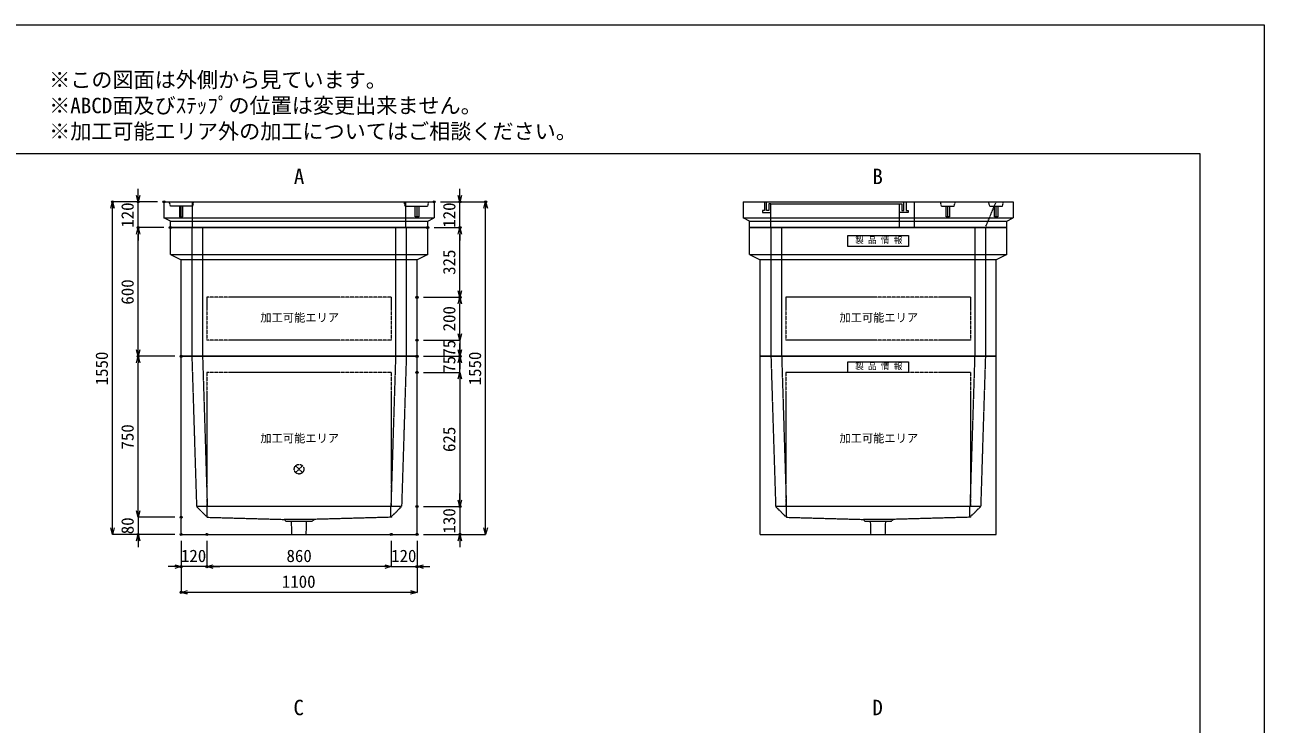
# Model space of a CAD drawing. Units: millimetres, scale not verified. Extents: x -4455 to 4455, y -3150 to 3150.
# Drawn here: x -1324 to 4455, y -109 to 3150 of the extents above; entities that cross this region are included whole.
import ezdxf
from ezdxf.enums import TextEntityAlignment as Align

# ---------------------------------------------------------------- set-up
doc = ezdxf.new("R2010")
doc.units = ezdxf.units.MM
doc.header["$LTSCALE"] = 20
doc.header["$PDMODE"] = 32
doc.header["$PDSIZE"] = 10
doc.linetypes.add('LONG_DASHED1', pattern=[7, 6, -1])
doc.linetypes.add('LONG_DOUBLE_CHAIN', pattern=[21.8, 18, -1, 0.6, -0.6, 0.6, -1])
for name, color, linetype, lineweight in [('0-0_D-TTL', 7, 'Continuous', 9), ('0-1_Defpoints', 7, 'Continuous', 9), ('0-3_D-TTL-TXT', 7, 'Continuous', 9), ('0-4_D-STR-TXT', 7, 'Continuous', 9), ('0-5_D-STR-DIM', 3, 'Continuous', 9), ('0-6_0', 7, 'Continuous', 9), ('0-7_D-STR', 7, 'Continuous', 9), ('0-9_D-STR-STR5', 1, 'LONG_DOUBLE_CHAIN', 9), ('0-A_D-STR-STR1', 7, 'LONG_DASHED1', 9), ('0-B_D-STR-STR4', 134, 'LONG_DASHED1', 9), ('0-C_D-STR-STR2', 1, 'LONG_DASHED1', 9)]:
    doc.layers.add(name, color=color, linetype=linetype, lineweight=lineweight)
doc.styles.add('ＭＳ ゴシック', font='')
doc.styles.get('ＭＳ ゴシック').set_extended_font_data('MS Gothic')

# ---------------------------------------------------------------- blocks, each defined once
blk = doc.blocks.new('A$C4DE05FD1')
at = {"layer": '0-0_D-TTL', "color": 134}
for p, q in [((4000, 76000), (114800, 76000)), ((114800, 76000), (114800, 4000))]:
    blk.add_line(p, q, dxfattribs=at)
at = {"layer": '0-1_Defpoints', "color": 134}
for p, q in [((0, 84000), (118800, 84000)), ((118800, 84000), (118800, 0))]:
    blk.add_line(p, q, dxfattribs=at)
at = {"layer": '0-3_D-TTL-TXT', "style": 'ＭＳ ゴシック'}
for s, p in [('※この図面は外側から見ています。', (43260.9, 79815.7)), ('※ABCD面及びｽﾃｯﾌﾟの位置は変更出来ません。', (43260.9, 78215.7)), ('※加工可能エリア外の加工についてはご相談ください。', (43260.9, 76615.7))]:
    blk.add_text(s, height=962.2, dxfattribs=at).set_placement(p, align=Align.BOTTOM_LEFT)
blk = doc.blocks.new('_Open30')
at = {"layer": '0-6_0'}
blk.add_line((0, 0), (-20, 0), dxfattribs=at)
blk.add_lwpolyline([(-20, 5.36), (0, 0), (-20, -5.36)], dxfattribs=at)
blk = doc.blocks.new('A$C31CA379A')
at = {"layer": '0-4_D-STR-TXT', "style": 'ＭＳ ゴシック'}
for s, p in [('A', (-325.9, -2190.5)), ('B', (35638.6, -2190.5)), ('C', (-351.4, -35190.5)), ('D', (35638.6, -35190.5))]:
    blk.add_text(s, height=962.2, dxfattribs=at).set_placement(p, align=Align.BOTTOM_LEFT)
blk = doc.blocks.new('A$C737D46CD')
at = {"layer": '0-A_D-STR-STR1', "linetype": 'Continuous'}
blk.add_lwpolyline([(-2820, 0), (2820, 0), (2820, -1000), (-2820, -1000)], close=True, dxfattribs=at)
at = {"layer": '0-A_D-STR-STR1', "style": 'ＭＳ ゴシック'}
blk.add_text('製 品 情 報', height=577.3, dxfattribs=at).set_placement((-2149.6, -882.5), align=Align.BOTTOM_LEFT)
blk = doc.blocks.new('A$C531455C1')
at = {"layer": '0-7_D-STR'}
for p, q in [((-11000, 0), (11000, 0)), ((-11000, -16600), (-11000, 0)), ((11000, -16600), (11000, 0)), ((-11000, -16600), (11000, -16600))]:
    blk.add_line(p, q, dxfattribs=at)
at = {"layer": '0-7_D-STR', "linetype": 'LONG_DASHED1'}
for p, q in [((-10000, 0), (-9560, -14000)), ((-9000, 0), (-8560, -14000)), ((9000, 0), (8560, -14000)), ((10000, 0), (9560, -14000)), ((-8560, -15000), (-9560, -14000)), ((9560, -14000), (-9560, -14000)), ((-8560, -15000), (-8560, -14000)), ((-8560, -15000), (-1400, -15200)), ((8560, -15000), (1400, -15200)), ((8560, -15000), (9560, -14000)), ((8560, -15000), (8560, -14000)), ((-1200, -15380), (-1400, -15200)), ((1400, -15200), (-1400, -15200)), ((1200, -15380), (-1200, -15380)), ((-666, -16600), (-705, -15380)), ((666, -16600), (705, -15380)), ((1200, -15380), (1400, -15200))]:
    blk.add_line(p, q, dxfattribs=at)
at = {"layer": '0-9_D-STR-STR5'}
for p, q in [((8600, -1500), (8600, -14000)), ((8600, -14000), (-8600, -14000))]:
    blk.add_line(p, q, dxfattribs=at)
blk.add_lwpolyline([(8600, -1500), (-8600, -1500), (-8600, -14000)], dxfattribs=at)
at = {"layer": '0-A_D-STR-STR1'}
blk.add_blockref('A$C737D46CD', (0, -500), dxfattribs=at)
blk = doc.blocks.new('A$C2C935993')
at = {"layer": '0-7_D-STR'}
for p, q in [((-12600, 2400), (12600, 2400)), ((-12600, 2400), (-12600, 900)), ((12600, 2400), (12600, 900)), ((-12600, 900), (12600, 900)), ((-12000, 600), (-12600, 900)), ((-12000, 600), (12000, 600)), ((-12000, 0), (-12000, 600)), ((-12000, 0), (12000, 0))]:
    blk.add_line(p, q, dxfattribs=at)
at = {"layer": '0-7_D-STR', "linetype": 'LONG_DASHED1'}
for p, q in [((-12000, 2000), (-12100, 2400)), ((-9950, 0), (-9950, 2400)), ((-9900, 2000), (-9800, 2400)), ((9900, 2000), (9800, 2400)), ((9950, 0), (9950, 2400)), ((12000, 2000), (12100, 2400)), ((-9900, 2000), (-12000, 2000)), ((9900, 2000), (12000, 2000))]:
    blk.add_line(p, q, dxfattribs=at)
at = {"layer": '0-7_D-STR'}
blk.add_lwpolyline([(12000, 0), (12000, 600), (12600, 900)], dxfattribs=at)
at = {"layer": '0-C_D-STR-STR2'}
for p, q in [((-11000, 840), (-11000, 2000)), ((11000, 840), (11000, 2000))]:
    blk.add_line(p, q, dxfattribs=at)
for points in [[(-11160, 2000), (-11160, 1000), (-10840, 1000), (-10840, 2000)], [(11160, 2000), (11160, 1000), (10840, 1000), (10840, 2000)]]:
    blk.add_lwpolyline(points, dxfattribs=at)
blk = doc.blocks.new('A$C19D5226F')
at = {"layer": '0-7_D-STR'}
for p, q in [((-12600, 2400), (12600, 2400)), ((-12600, 2400), (-12600, 900)), ((12600, 2400), (12600, 900)), ((-12600, 900), (12600, 900)), ((-12000, 600), (-12600, 900)), ((-12000, 600), (12000, 600)), ((-12000, 0), (-12000, 600)), ((-12000, 0), (12000, 0))]:
    blk.add_line(p, q, dxfattribs=at)
at = {"layer": '0-7_D-STR', "linetype": 'LONG_DASHED1'}
for p, q in [((3400, 0), (3400, 2400)), ((5900, 2000), (5800, 2400)), ((7100, 2000), (7200, 2400)), ((10000, 0), (11000, 2400)), ((10400, 2000), (10300, 2400)), ((11600, 2000), (11700, 2400)), ((-10000, 0), (-10000, 2200)), ((2000, 0), (2000, 2200)), ((5900, 2000), (7100, 2000)), ((10400, 2000), (11600, 2000))]:
    blk.add_line(p, q, dxfattribs=at)
at = {"layer": '0-7_D-STR'}
blk.add_lwpolyline([(12000, 0), (12000, 600), (12600, 900)], dxfattribs=at)
at = {"layer": '0-B_D-STR-STR4'}
for points in [[(-10600, 2400), (-10600, 1600), (-10800, 1600), (-10800, 1400), (-10000, 1400)], [(-10000, 2200), (-10200, 2200), (-10200, 1600), (-10400, 1600), (-10400, 2400)], [(-10000, 2200), (2000, 2200), (2200, 2200), (2200, 1600), (2400, 1600), (2400, 2400)], [(2600, 2400), (2600, 1600), (2800, 1600), (2800, 1400), (2000, 1400)]]:
    blk.add_lwpolyline(points, dxfattribs=at)
at = {"layer": '0-C_D-STR-STR2'}
for p, q in [((6500, 840), (6500, 2000)), ((11000, 840), (11000, 2000))]:
    blk.add_line(p, q, dxfattribs=at)
for points in [[(6660, 2000), (6660, 1000), (6340, 1000), (6340, 2000)], [(11160, 2000), (11160, 1000), (10840, 1000), (10840, 2000)]]:
    blk.add_lwpolyline(points, dxfattribs=at)
blk = doc.blocks.new('A$C73bfca09')
at = {"layer": '0-7_D-STR'}
for p, q in [((12000, 12000), (-12000, 12000)), ((-12000, 9500), (-12000, 12000)), ((12000, 9500), (12000, 12000)), ((-12000, 9500), (-11000, 9000)), ((-12000, 9500), (12000, 9500)), ((12000, 9500), (11000, 9000)), ((-11000, 0), (-11000, 9000)), ((11000, 9000), (-11000, 9000)), ((11000, 0), (11000, 9000)), ((11000, 0), (-11000, 0))]:
    blk.add_line(p, q, dxfattribs=at)
at = {"layer": '0-7_D-STR', "linetype": 'LONG_DASHED1'}
for p, q in [((-10000, 12000), (-10000, 0)), ((-9000, 12000), (-9000, 0)), ((9000, 12000), (9000, 0)), ((10000, 12000), (10000, 0))]:
    blk.add_line(p, q, dxfattribs=at)
at = {"layer": '0-9_D-STR-STR5'}
for p, q in [((8600, 5500), (8600, 1500)), ((8600, 1500), (-8600, 1500))]:
    blk.add_line(p, q, dxfattribs=at)
blk.add_lwpolyline([(8600, 5500), (-8600, 5500), (-8600, 1500)], dxfattribs=at)
blk = doc.blocks.new('A$C99c0c382')
at = {"layer": '0-7_D-STR'}
for p, q in [((12000, 12000), (-12000, 12000)), ((-12000, 9500), (-12000, 12000)), ((12000, 9500), (12000, 12000)), ((-12000, 9500), (-11000, 9000)), ((-12000, 9500), (12000, 9500)), ((12000, 9500), (11000, 9000)), ((-11000, 0), (-11000, 9000)), ((11000, 9000), (-11000, 9000)), ((11000, 0), (11000, 9000)), ((11000, 0), (-11000, 0))]:
    blk.add_line(p, q, dxfattribs=at)
at = {"layer": '0-7_D-STR', "linetype": 'LONG_DASHED1'}
for p, q in [((-10000, 12000), (-10000, 0)), ((-9000, 12000), (-9000, 0)), ((9000, 12000), (9000, 0)), ((10000, 12000), (10000, 0))]:
    blk.add_line(p, q, dxfattribs=at)
at = {"layer": '0-9_D-STR-STR5'}
for p, q in [((8600, 5500), (8600, 1500)), ((8600, 1500), (-8600, 1500))]:
    blk.add_line(p, q, dxfattribs=at)
blk.add_lwpolyline([(8600, 5500), (-8600, 5500), (-8600, 1500)], dxfattribs=at)
at = {"layer": '0-A_D-STR-STR1'}
blk.add_blockref('A$C737D46CD', (0, 11250), dxfattribs=at)
blk = doc.blocks.new('A$C7CE826D1')
at = {"layer": '0-7_D-STR'}
for p, q in [((-11000, 0), (11000, 0)), ((-11000, -16600), (-11000, 0)), ((11000, -16600), (11000, 0)), ((-11000, -16600), (11000, -16600))]:
    blk.add_line(p, q, dxfattribs=at)
at = {"layer": '0-7_D-STR', "linetype": 'LONG_DASHED1'}
for p, q in [((-10000, 0), (-9560, -14000)), ((-9000, 0), (-8560, -14000)), ((9000, 0), (8560, -14000)), ((10000, 0), (9560, -14000)), ((-8560, -15000), (-9560, -14000)), ((9560, -14000), (-9560, -14000)), ((-8560, -15000), (-8560, -14000)), ((-8560, -15000), (-1400, -15200)), ((8560, -15000), (1400, -15200)), ((8560, -15000), (9560, -14000)), ((8560, -15000), (8560, -14000)), ((-1200, -15380), (-1400, -15200)), ((1400, -15200), (-1400, -15200)), ((1200, -15380), (-1200, -15380)), ((-666, -16600), (-705, -15380)), ((666, -16600), (705, -15380)), ((1200, -15380), (1400, -15200))]:
    blk.add_line(p, q, dxfattribs=at)
at = {"layer": '0-9_D-STR-STR5'}
for p, q in [((8600, -1500), (-8600, -1500)), ((-8600, -1500), (-8600, -14000)), ((8600, -1500), (8600, -14000)), ((8600, -14000), (-8600, -14000))]:
    blk.add_line(p, q, dxfattribs=at)
blk = doc.blocks.new('A$C1C640AAB')
at = {"layer": '0-9_D-STR-STR5'}
for p, q in [((-318.2, -318.2), (318.2, 318.2)), ((-318.2, 318.2), (318.2, -318.2))]:
    blk.add_line(p, q, dxfattribs=at)
blk.add_circle((0, 0), 450, dxfattribs=at)
blk = doc.blocks.new('A$Cc8208e51')
at = {"layer": '0-7_D-STR'}
blk.add_blockref('A$C7CE826D1', (0, 0), dxfattribs=at)
at = {"layer": '0-9_D-STR-STR5'}
blk.add_blockref('A$C1C640AAB', (0, -10520), dxfattribs=at)

msp = doc.modelspace()

# ---------------------------------------------------------------- linework, layer by layer
at = {"layer": '0-1_Defpoints'}
for p in [(-915, 2325), (-795, 2325), (-675, 2325), (585, 2325), (705, 2325), (825, 2325), (-795, 2205), (-645, 2205), (555, 2205), (555, 2205), (705, 2205), (505, 1880), (705, 1880), (505, 1680), (-795, 1605), (-595, 1605), (505, 1605), (505, 1605), (705, 1605), (705, 1605), (505, 1530), (505, 905), (705, 905), (-595, 855), (-795, 775), (-595, 775), (-595, 775), (-475, 775), (385, 775), (505, 775), (505, 775), (705, 775), (-595, 625), (-475, 625), (505, 625), (-595, 505)]:
    msp.add_point(p, dxfattribs=at)
at = {"layer": '0-5_D-STR-DIM'}
for p, q in [((-795, 2355), (-795, 2385)), ((705, 2355), (705, 2385)), ((-705, 2325), (-915, 2325)), ((-705, 2325), (-795, 2325)), ((-795, 2205), (-795, 2325)), ((615, 2325), (705, 2325)), ((615, 2325), (825, 2325)), ((705, 2205), (705, 2325)), ((-915, 805), (-915, 2295)), ((825, 805), (825, 2295)), ((-675, 2205), (-795, 2205)), ((-675, 2205), (-795, 2205)), ((585, 2205), (705, 2205)), ((585, 2205), (705, 2205)), ((-795, 2175), (-795, 2145)), ((-795, 1635), (-795, 2175)), ((705, 2175), (705, 2145)), ((705, 1910), (705, 2175)), ((535, 1880), (705, 1880)), ((535, 1880), (705, 1880)), ((705, 1710), (705, 1850)), ((705, 1710), (705, 1740)), ((535, 1680), (705, 1680)), ((535, 1680), (705, 1680)), ((705, 1680), (705, 1605)), ((705, 1635), (705, 1665)), ((-625, 1605), (-795, 1605)), ((-625, 1605), (-795, 1605)), ((-795, 885), (-795, 1575)), ((535, 1605), (705, 1605)), ((535, 1605), (705, 1605)), ((705, 1530), (705, 1605)), ((705, 1575), (705, 1545)), ((535, 1530), (705, 1530)), ((535, 1530), (705, 1530)), ((705, 1500), (705, 1470)), ((705, 1500), (705, 935)), ((705, 935), (705, 965)), ((-795, 885), (-795, 915)), ((535, 905), (705, 905)), ((535, 905), (705, 905)), ((705, 905), (705, 775)), ((-625, 855), (-795, 855)), ((-625, 855), (-795, 855)), ((-795, 855), (-795, 775)), ((-625, 775), (-915, 775)), ((-625, 775), (-795, 775)), ((535, 775), (825, 775)), ((535, 775), (705, 775)), ((-795, 745), (-795, 715)), ((-595, 745), (-595, 505)), ((-595, 745), (-595, 625)), ((-475, 745), (-475, 625)), ((-475, 745), (-475, 625)), ((385, 745), (385, 625)), ((385, 745), (385, 625)), ((505, 745), (505, 625)), ((505, 745), (505, 505)), ((705, 745), (705, 715)), ((-625, 625), (-655, 625)), ((-475, 625), (-595, 625)), ((355, 625), (-445, 625)), ((-445, 625), (-415, 625)), ((355, 625), (325, 625)), ((385, 625), (505, 625)), ((535, 625), (565, 625)), ((475, 505), (-565, 505))]:
    msp.add_line(p, q, dxfattribs=at)

# ---------------------------------------------------------------- block references
at = {"layer": '0-0_D-TTL', "xscale": 0.075, "yscale": 0.075}
msp.add_blockref('A$C4DE05FD1', (-4455, -3150), dxfattribs=at)
at = {"layer": '0-4_D-STR-TXT', "xscale": 0.075, "yscale": 0.075}
msp.add_blockref('A$C31CA379A', (-45, 2550), dxfattribs=at)
at = {"layer": '0-5_D-STR-DIM', "xscale": 1.5, "yscale": 1.5}
for p, rotation in [((-915, 2325), 90), ((-795, 2325), 270), ((705, 2325), 270), ((825, 2325), 90), ((-795, 2205), 90), ((-795, 2205), 90), ((705, 2205), 90), ((705, 2205), 90), ((705, 1880), 270), ((705, 1880), 90), ((705, 1680), 270), ((705, 1680), 270), ((-795, 1605), 270), ((705, 1605), 270), ((-795, 1605), 90), ((705, 1605), 90), ((705, 1530), 90), ((705, 1530), 90), ((705, 905), 270), ((705, 905), 270), ((-795, 855), 270), ((-795, 855), 270), ((-915, 775), 270), ((-795, 775), 90), ((705, 775), 90), ((825, 775), 270), ((-475, 625), 180), ((-475, 625), 180), ((505, 625), 180), ((-595, 505), 180)]:
    msp.add_blockref('_Open30', p, dxfattribs=dict(at, rotation=rotation))
for p in [(-595, 625), (385, 625), (385, 625), (505, 505)]:
    msp.add_blockref('_Open30', p, dxfattribs=at)
at = {"layer": '0-7_D-STR', "xscale": 0.05, "yscale": 0.05}
for name, p in [('A$C2C935993', (-45, 2205)), ('A$C19D5226F', (2655, 2205)), ('A$C73bfca09', (-45, 1605)), ('A$C99c0c382', (2655, 1605)), ('A$Cc8208e51', (-45, 1605)), ('A$C531455C1', (2655, 1605))]:
    msp.add_blockref(name, p, dxfattribs=at)

# ---------------------------------------------------------------- texts
at = {"layer": '0-5_D-STR-DIM', "style": 'ＭＳ ゴシック'}
for s, p in [('120', (-798.9, 2204.22)), ('120', (701.1, 2204.22)), ('325', (701.1, 1984.63)), ('600', (-798.9, 1845.9)), ('200', (701.1, 1721.2)), ('75', (701.1, 1603.38)), ('1550', (-918.9, 1469.72)), ('1550', (821.1, 1469.72)), ('75', (701.1, 1528.38)), ('750', (-798.9, 1170.6)), ('625', (701.1, 1159.18)), ('130', (701.1, 779.22)), ('80', (-798.9, 775.85))]:
    msp.add_text(s, height=57.77, rotation=90, dxfattribs=at).set_placement(p, align=Align.BOTTOM_LEFT)
for s, p in [('120', (-595.78, 628.9)), ('860', (-103.65, 628.9)), ('120', (384.22, 628.9)), ('1100', (-125.28, 508.9))]:
    msp.add_text(s, height=57.77, dxfattribs=at).set_placement(p, align=Align.BOTTOM_LEFT)
at = {"layer": '0-9_D-STR-STR5', "style": 'ＭＳ ゴシック'}
for p in [(-225.48, 1754.75), (2474.52, 1754.75), (-225.48, 1192.25), (2474.52, 1192.25)]:
    msp.add_text('加工可能エリア', height=38.42, dxfattribs=at).set_placement(p, align=Align.BOTTOM_LEFT)

doc.saveas('drawing.dxf')
